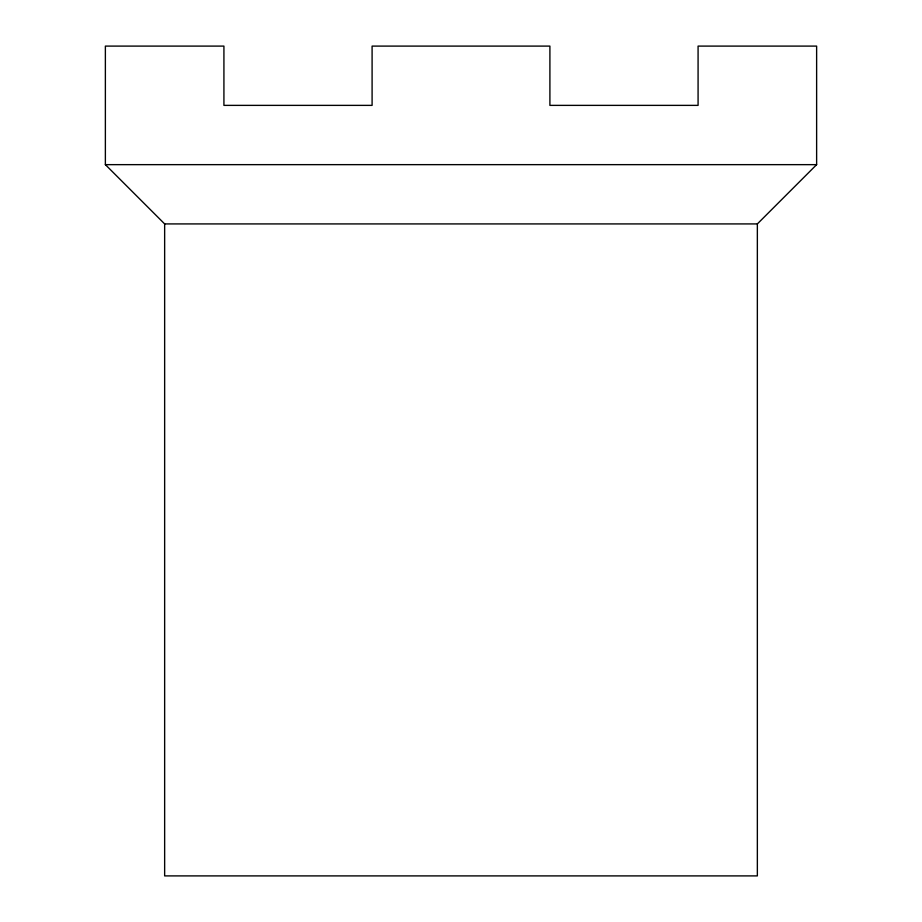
<?xml version="1.0" encoding="UTF-8"?>
<svg xmlns="http://www.w3.org/2000/svg" width="922" height="922" viewBox="0 0 922 922"><rect width="100%" height="100%" fill="white"/><g stroke="black" fill="none" stroke-linecap="round" stroke-linejoin="round"><path stroke-width="1.38" d="M757.354 223.919L816.627 164.646L816.627 46.1L698.081 46.1L698.081 105.373L549.904 105.373L549.904 46.1L372.096 46.1L372.096 105.373L223.919 105.373L223.919 46.1L105.373 46.1L105.373 164.646L164.646 223.919L164.646 875.9L757.354 875.9L757.354 223.919L164.646 223.919M105.373 164.646L816.627 164.646"/></g></svg>
